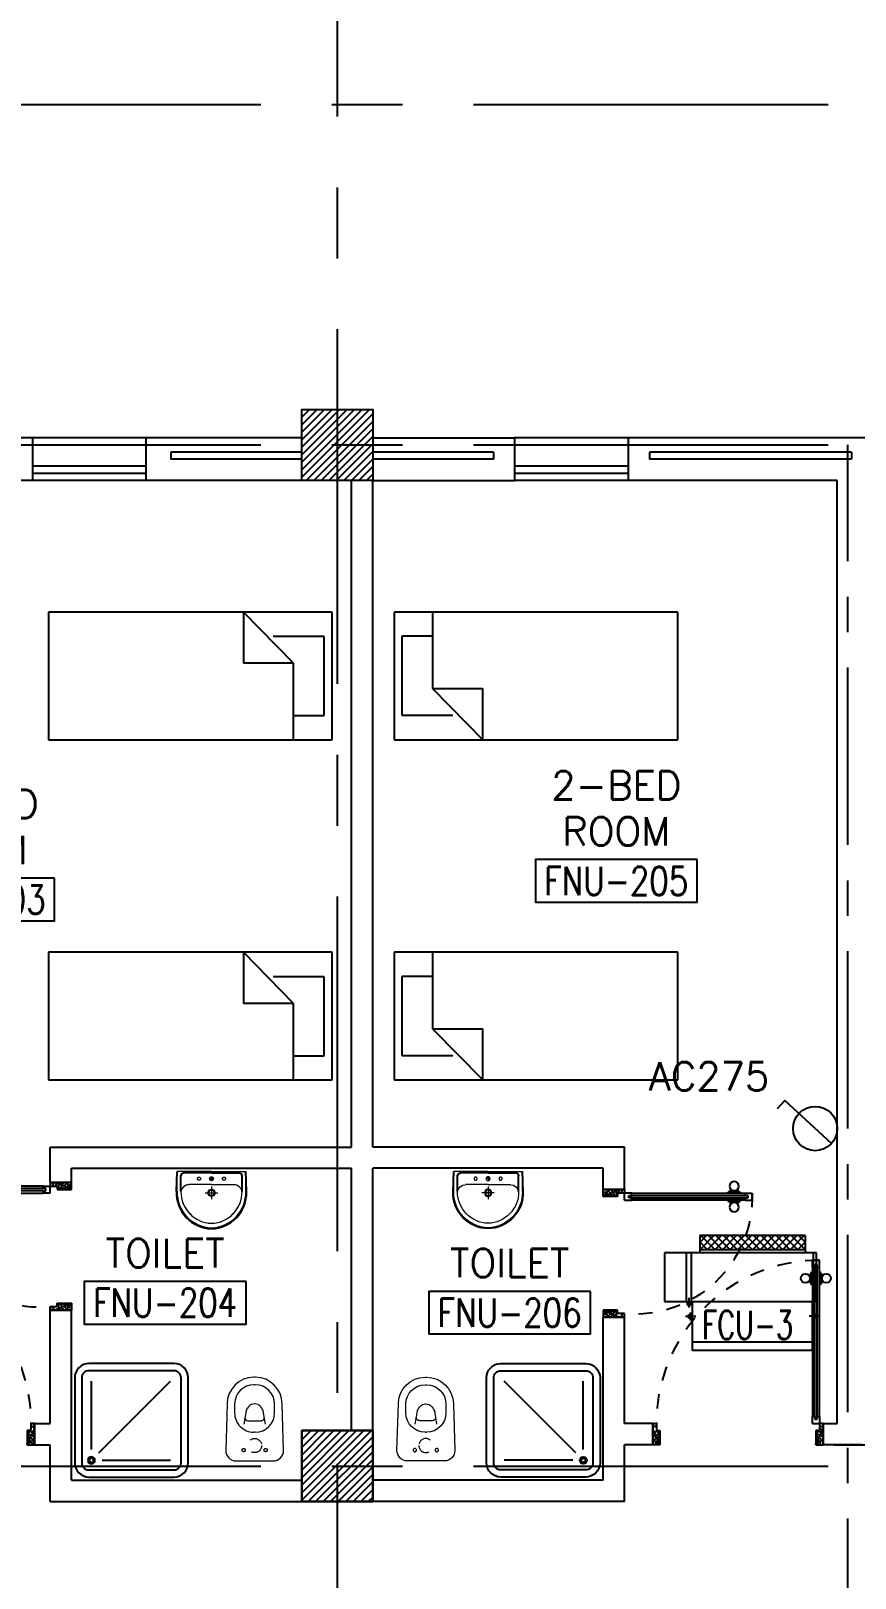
# Model space of a CAD drawing. Extents: x 88808.2 to 88899.2, y 39921.6 to 40001.1.
# Drawn here: x 88865.81 to 88871.62, y 39979.31 to 39990.22 of the extents above; entities that cross this region are included whole.
import ezdxf
from ezdxf.enums import TextEntityAlignment as Align

# ---------------------------------------------------------------- set-up
doc = ezdxf.new("R2010")
doc.units = 0
doc.header["$MEASUREMENT"] = 0
for name, pattern in [('CENTER', [2, 1.25, -0.25, 0.25, -0.25]), ('CENTERX2', [4, 2.5, -0.5, 0.5, -0.5]), ('DASHED', [0.75, 0.5, -0.25]), ('HIDDEN', [0.375, 0.25, -0.125]), ('HIDDEN2', [0.1875, 0.125, -0.0625])]:
    doc.linetypes.add(name, pattern=pattern)
doc.layers.get('0').update_dxf_attribs({"color": 11, "linetype": 'CONTINUOUS'})
for name, color, linetype in [('AXES', 11, 'CENTERX2'), ('AXES1', 11, 'CENTER'), ('COL', 11, 'CONTINUOUS'), ('DOOR', 11, 'CONTINUOUS'), ('E-SOCKETS', 4, 'CONTINUOUS'), ('FCU', 3, 'CONTINUOUS'), ('FIX', 11, 'CONTINUOUS'), ('FUR', 11, 'CONTINUOUS'), ('HAT', 11, 'CONTINUOUS'), ('INSUL', 11, 'CONTINUOUS'), ('RM-BOX', 11, 'CONTINUOUS'), ('RM-NAME', 11, 'CONTINUOUS'), ('RM-NO', 11, 'CONTINUOUS'), ('TEXTN', 2, 'CONTINUOUS'), ('WALL', 11, 'CONTINUOUS'), ('WIN', 11, 'CONTINUOUS')]:
    doc.layers.add(name, color=color, linetype=linetype)
doc.styles.add('ROMANS', font='ROMANS.shx', dxfattribs={"width": 0.6})

# ---------------------------------------------------------------- blocks, each defined once
blk = doc.blocks.new('RM1')
at = {"layer": 'RM-BOX'}
blk.add_lwpolyline([(570, -200), (-570, -200), (-570, -500), (570, -500)], close=True, dxfattribs=at)
at = {"layer": 'RM-NAME', "style": 'ROMANS'}
for tag, p in [('ROOMNAME1', (0, 324)), ('ROOMNAME2', (0, 0))]:
    blk.add_attdef(tag, text='', height=200, dxfattribs=at).set_placement(p, align=Align.MIDDLE)
at = {"layer": 'RM-NO', "style": 'ROMANS', "width": 0.8}
blk.add_attdef('ROOMNO', text='', height=200, dxfattribs=at).set_placement((0, -350), align=Align.MIDDLE)
blk = doc.blocks.new('AH20A')
at = {"layer": 'FUR'}
for p, q in [((0, 0.5), (0, -0.5)), ((1, 0.5), (0, 0.5)), ((0.1358, 0.5), (0.1358, -0.0987)), ((1, -0.5), (1, 0.5)), ((0.1358, 0.3112), (0.0277, 0.3112)), ((0.0277, 0.3112), (0.0277, -0.3087)), ((0.1358, -0.0987), (0.3125, -0.5)), ((0.1358, -0.0987), (0.3125, -0.0987)), ((0.3125, -0.5), (0.3125, -0.0987)), ((0.0277, -0.3087), (0.2076, -0.3087)), ((0, -0.5), (1, -0.5))]:
    blk.add_line(p, q, dxfattribs=at)
blk = doc.blocks.new('COL50')
at = {"layer": 'COL'}
blk.add_lwpolyline([(-250, 250), (-250, -250), (250, -250), (250, 250)], close=True, dxfattribs=at)
blk = doc.blocks.new('*X40')
at = {"color": 0}
for p, q in [((73379, 177112), (73857, 177590)), ((73379, 177165), (73804, 177590)), ((73379, 177218), (73751, 177590)), ((73379, 177271), (73698, 177590)), ((73379, 177324), (73645, 177590)), ((73379, 177377), (73592, 177590)), ((73379, 177430), (73539, 177590)), ((73379, 177483), (73486, 177590)), ((73379, 177536), (73433, 177590)), ((73410, 177090), (73879, 177559)), ((73463, 177090), (73879, 177506)), ((73516, 177090), (73879, 177453)), ((73569, 177090), (73879, 177400)), ((73622, 177090), (73879, 177347)), ((73675, 177090), (73879, 177294)), ((73728, 177090), (73879, 177241)), ((73781, 177090), (73879, 177188)), ((73834, 177090), (73879, 177134))]:
    blk.add_line(p, q, dxfattribs=at)
blk = doc.blocks.new('LAV1')
at = {"layer": 'FIX', "linetype": 'DASHED', "lineweight": 20, "ltscale": 0.05}
for p, q in [((0, 170), (0, 270)), ((0, 170), (0, 270)), ((50, 220), (-50, 220))]:
    blk.add_line(p, q, dxfattribs=at)
at = {"layer": 'FIX', "linetype": 'ByBlock', "ltscale": 0.3}
for p, q in [((-280, 210), (-275, 50)), ((-245, 210), (-245, 85)), ((245, 210), (245, 85)), ((280, 210), (275, 50)), ((0, 60), (-220, 60)), ((0, 60), (220, 60))]:
    blk.add_line(p, q, dxfattribs=at)
at = {"layer": 'FIX', "linetype": 'Continuous', "lineweight": 20}
for p, q in [((-275, 210), (-275, 50)), ((0, 155), (-181, 155)), ((0, 155), (181, 155)), ((275, 210), (275, 50)), ((0, 50), (-275, 50)), ((0, 50), (-252, 50)), ((0, 50), (275, 50)), ((0, 50), (252, 50))]:
    blk.add_line(p, q, dxfattribs=at)
at = {"layer": 'FIX', "lineweight": 20}
for p, q in [((16, 107), (-15, 107)), ((0, 92), (0, 123))]:
    blk.add_line(p, q, dxfattribs=at)
for centre, radius in [((0, 220), 29.5), ((0, 220), 22.5), ((0, 107), 15.5)]:
    blk.add_circle(centre, radius, dxfattribs=at)
at = {"layer": 'FIX', "linetype": 'HIDDEN', "lineweight": 20, "ltscale": 0.05}
for centre in [(-100, 107), (100, 107)]:
    blk.add_circle(centre, 12.4, dxfattribs=at)
at = {"layer": 'FIX', "linetype": 'ByBlock', "ltscale": 0.3}
for centre, radius, start, end in [((7, 220), 287, 91.3776, 182.0064), ((-7, 220), 287, 357.9936, 88.6224), ((-220, 85), 24.9, 179.7021, 269.9486), ((220, 85), 24.9, 270.0514, 0.2979)]:
    blk.add_arc(centre, radius, start, end, dxfattribs=at)
at = {"layer": 'FIX', "linetype": 'Continuous', "lineweight": 20}
for centre, radius, start, end in [((8, 217), 283, 91.6988, 181.351), ((-8, 217), 283, 358.649, 88.3012), ((8, 212), 253, 91.7328, 180.4884), ((-8, 212), 253, 359.5116, 88.2672), ((-179, 222), 66.9, 190.2006, 268.0786), ((179, 222), 66.9, 271.9214, 349.7994)]:
    blk.add_arc(centre, radius, start, end, dxfattribs=at)
blk = doc.blocks.new('DOOR90')
at = {"layer": 'DOOR', "linetype": 'ByBlock'}
for p, q in [((0, 0), (-150, 0)), ((-200, -25), (-1000, -25)), ((-200, -42), (-1000, -42)), ((-200, -58), (-1000, -58)), ((-1000, -75), (-200, -75))]:
    blk.add_line(p, q, dxfattribs=at)
at = {"layer": 'DOOR', "color": 0, "linetype": 'ByBlock'}
for p, q in [((-150, 0), (-150, -25)), ((-150, 0), (0, 0)), ((0, -50), (0, 0)), ((-1050, -25), (-1050, -75)), ((-1050, -75), (-1050, -25)), ((-1000, -25), (-1050, -25)), ((-1000, -75), (-1050, -75)), ((-1020, -42), (-1020, -58)), ((-1000, -42), (-1020, -42)), ((-1000, -58), (-1020, -58)), ((-1000, -25), (-1000, -42)), ((-1000, -58), (-1000, -75)), ((-968, -25), (-968, -18)), ((-878, -18), (-968, -18)), ((-968, -75), (-968, -82)), ((-878, -82), (-968, -82)), ((-955, -18), (-955, -9)), ((-955, -9), (-890, -9)), ((-955, -18), (-890, -18)), ((-955, -82), (-955, -91)), ((-955, -82), (-890, -82)), ((-955, -91), (-890, -91)), ((-890, -18), (-890, -9)), ((-890, -82), (-890, -91)), ((-878, -25), (-878, -18)), ((-878, -75), (-878, -82)), ((-200, -42), (-200, -25)), ((-200, -25), (-150, -25)), ((-180, -42), (-200, -42)), ((-200, -75), (-200, -58)), ((-200, -58), (-180, -58)), ((-150, -75), (-200, -75)), ((-180, -58), (-180, -42)), ((-150, -75), (-150, -25)), ((-150, -25), (-100, -25)), ((-100, -25), (-100, -50)), ((-100, -50), (0, -50)), ((-100, -850), (0, -850)), ((-100, -875), (-100, -850)), ((0, -850), (0, -900)), ((-150, -900), (-150, -875)), ((-150, -875), (-100, -875)), ((0, -900), (-150, -900)), ((-150, -900), (0, -900))]:
    blk.add_line(p, q, dxfattribs=at)
at = {"layer": 'DOOR', "color": 9, "linetype": 'ByBlock'}
for p, q in [((0, -50), (-114, 0)), ((0, -50), (-40, 0)), ((0, -50), (-100, -37)), ((0, -850), (-114, -900)), ((0, -850), (-100, -863)), ((0, -850), (-40, -900))]:
    blk.add_line(p, q, dxfattribs=at)
at = {"layer": 'DOOR', "color": 0, "linetype": 'ByBlock'}
for centre in [(-923, 24), (-923, -124)]:
    blk.add_circle(centre, 32.4, dxfattribs=at)
at = {"layer": 'DOOR', "color": 9, "linetype": 'ByBlock'}
for centre, radius, start, end in [((0, -50), 74.4, 137.7764, 180), ((0, -50), 54.4, 113.2074, 180), ((0, -50), 154, 161.1053, 166.2858), ((0, -50), 134, 158.1598, 169.28), ((0, -50), 114, 154.0838, 167.3774), ((0, -50), 94.4, 148.0182, 180), ((0, -50), 34.4, 90, 180), ((0, -50), 14.4, 90, 180), ((0, -850), 94.4, 180, 211.9818), ((0, -850), 74.4, 180, 222.2236), ((0, -850), 54.4, 180, 246.7926), ((0, -850), 34.4, 180, 270), ((0, -850), 14.4, 180, 270), ((0, -850), 154, 193.7142, 198.8947), ((0, -850), 134, 190.72, 201.8402)]:
    blk.add_arc(centre, radius, start, end, dxfattribs=at)
at = {"layer": 'DOOR', "linetype": 'HIDDEN', "ltscale": 0.5}
blk.add_arc((-222, -50), 828, 178.2701, 275.003, dxfattribs=at)
blk = doc.blocks.new('*X41')
at = {"color": 0}
for p, q in [((73379, 169899), (73870, 170390)), ((73379, 169952), (73817, 170390)), ((73379, 170005), (73764, 170390)), ((73379, 170058), (73711, 170390)), ((73379, 170111), (73658, 170390)), ((73379, 170164), (73604, 170390)), ((73379, 170217), (73551, 170390)), ((73379, 170271), (73498, 170390)), ((73379, 170324), (73445, 170390)), ((73379, 170377), (73392, 170390)), ((73423, 169890), (73879, 170346)), ((73476, 169890), (73879, 170293)), ((73529, 169890), (73879, 170240)), ((73582, 169890), (73879, 170187)), ((73635, 169890), (73879, 170134)), ((73688, 169890), (73879, 170081)), ((73741, 169890), (73879, 170028)), ((73794, 169890), (73879, 169975)), ((73847, 169890), (73879, 169922))]:
    blk.add_line(p, q, dxfattribs=at)
blk = doc.blocks.new('WC1')
at = {"layer": 'FIX', "lineweight": 20}
for p, q in [((-210, 204), (-538, 194)), ((-475, 141), (-538, 141)), ((-727, 5), (-727, -5)), ((-674, 5), (-674, -5)), ((-534, 24), (-540, 0)), ((-540, 0), (-534, -24)), ((-395, 76), (-490, 60)), ((-339, 5), (-339, -5)), ((-490, -60), (-395, -76)), ((-538, -141), (-475, -141)), ((-538, -194), (-210, -204))]:
    blk.add_line(p, q, dxfattribs=at)
at = {"layer": 'FIX', "linetype": 'Continuous', "lineweight": 20}
blk.add_line((-420, -47), (-420, 45), dxfattribs=at)
at = {"layer": 'FIX', "lineweight": 20}
blk.add_lwpolyline([(-213, -204), (-210, -204, 0.414214), (-137, -131), (-137, 0), (-137, 131, 0.414214), (-210, 204)], format="xyb", dxfattribs=at)
at = {"layer": 'FIX', "linetype": 'HIDDEN2', "lineweight": 20, "ltscale": 0.3}
blk.add_circle((-245, 0), 49.8, dxfattribs=at)
at = {"layer": 'FIX', "linetype": 'HIDDEN', "lineweight": 20, "ltscale": 0.05}
for centre in [(-213, 78), (-213, -77)]:
    blk.add_circle(centre, 11.6, dxfattribs=at)
at = {"layer": 'FIX', "lineweight": 20}
for centre, radius, start, end in [((-538, 5), 189, 90, 180), ((-538, 5), 136, 90, 180), ((-475, 5), 136, 360, 90), ((-473, -7), 68.2, 128.9242, 152.8468), ((-464, -18), 82, 108.496, 128.9242), ((-538, -5), 189, 180, 270), ((-538, -5), 136, 180, 270), ((-473, 7), 68.2, 207.1532, 231.0758), ((-464, 18), 82, 231.0758, 251.504), ((-475, -5), 136, 270, 0)]:
    blk.add_arc(centre, radius, start, end, dxfattribs=at)
at = {"layer": 'FIX', "linetype": 'Continuous', "lineweight": 20}
for centre, start, end in [((-443, 46), 357.6662, 91.6121), ((-442, -46), 268.3879, 2.3338)]:
    blk.add_arc(centre, 22.3, start, end, dxfattribs=at)
blk = doc.blocks.new('DOOR100')
at = {"layer": 'DOOR', "color": 0, "linetype": 'ByBlock'}
for p, q in [((-92, 1206), (-92, 1141)), ((-83, 1206), (-92, 1206)), ((-83, 1129), (-83, 1219)), ((-76, 1219), (-83, 1219)), ((-83, 1206), (-83, 1141)), ((-76, 1251), (-76, 1301)), ((-76, 1301), (-26, 1301)), ((-26, 1301), (-76, 1301)), ((-59, 1251), (-76, 1251)), ((-59, 1251), (-59, 1271)), ((-43, 1271), (-59, 1271)), ((-43, 1251), (-43, 1271)), ((-26, 1251), (-43, 1251)), ((-26, 1251), (-26, 1301)), ((-26, 1219), (-19, 1219)), ((-19, 1129), (-19, 1219)), ((-19, 1206), (-19, 1141)), ((-19, 1206), (-10, 1206)), ((-10, 1206), (-10, 1141)), ((-83, 1141), (-92, 1141)), ((-76, 1129), (-83, 1129)), ((-26, 1129), (-19, 1129)), ((-19, 1141), (-10, 1141)), ((-1201, 0), (-1201, 150)), ((-1201, 150), (-1176, 150)), ((-1201, 150), (-1201, 0)), ((-1176, 150), (-1176, 100)), ((-76, 200), (-59, 200)), ((-76, 150), (-76, 200)), ((-76, 150), (-26, 150)), ((-59, 200), (-59, 180)), ((-59, 180), (-43, 180)), ((-43, 200), (-26, 200)), ((-43, 180), (-43, 200)), ((-26, 200), (-26, 150)), ((-1, 150), (-26, 150)), ((-26, 150), (-26, 100)), ((-1, 150), (-1, 0)), ((-1151, 0), (-1201, 0)), ((-1176, 100), (-1151, 100)), ((-1151, 100), (-1151, 0)), ((-51, 100), (-51, 0)), ((-26, 100), (-51, 100)), ((-51, 0), (-1, 0))]:
    blk.add_line(p, q, dxfattribs=at)
at = {"layer": 'DOOR', "linetype": 'ByBlock'}
for p, q in [((-76, 1251), (-76, 200)), ((-59, 200), (-59, 1251)), ((-43, 200), (-43, 1251)), ((-26, 200), (-26, 1251))]:
    blk.add_line(p, q, dxfattribs=at)
at = {"layer": 'DOOR', "color": 9, "linetype": 'ByBlock'}
for p, q in [((-1151, 0), (-1201, 114)), ((-51, 0), (-1, 114)), ((-1151, 0), (-1201, 40)), ((-1151, 0), (-1164, 100)), ((-51, 0), (-38, 100)), ((-51, 0), (-1, 40))]:
    blk.add_line(p, q, dxfattribs=at)
at = {"layer": 'DOOR', "color": 0, "linetype": 'ByBlock'}
for centre in [(-125, 1174), (22, 1174)]:
    blk.add_circle(centre, 32.4, dxfattribs=at)
at = {"layer": 'DOOR', "linetype": 'HIDDEN', "ltscale": 0.5}
blk.add_arc((-27, 152), 1149, 89.961, 180.0931, dxfattribs=at)
at = {"layer": 'DOOR', "color": 9, "linetype": 'ByBlock'}
for centre, radius, start, end in [((-1151, 0), 154, 103.7142, 108.8947), ((-1151, 0), 134, 100.72, 111.8402), ((-51, 0), 134, 68.1598, 79.28), ((-51, 0), 114, 64.0838, 77.3774), ((-51, 0), 154, 71.1053, 76.2858), ((-1151, 0), 94.4, 90, 121.9818), ((-1151, 0), 74.4, 90, 132.2236), ((-1151, 0), 54.4, 90, 156.7926), ((-1151, 0), 34.4, 90, 180), ((-1151, 0), 14.4, 90, 180), ((-51, 0), 94.4, 58.0182, 90), ((-51, 0), 74.4, 47.7764, 90), ((-51, 0), 54.4, 23.2074, 90), ((-51, 0), 34.4, 0, 90), ((-51, 0), 14.4, 0, 90)]:
    blk.add_arc(centre, radius, start, end, dxfattribs=at)
blk = doc.blocks.new('SHR1')
at = {"layer": 'FIX'}
for p, q in [((-196, 196), (-700, 700)), ((-143, 218), (-143, 700)), ((-218, 143), (-700, 143))]:
    blk.add_line(p, q, dxfattribs=at)
for points in [[(-825, 125), (-825, 725, -0.414214), (-725, 825), (-125, 825, -0.414214), (-25, 725), (-25, 125, -0.414214), (-125, 25), (-725, 25, -0.414214)], [(-775, 125), (-775, 725, -0.414214), (-725, 775), (-125, 775, -0.414214), (-75, 725), (-75, 125, -0.414214), (-125, 75), (-725, 75, -0.414214)]]:
    blk.add_lwpolyline(points, format="xyb", close=True, dxfattribs=at)
for radius in [25, 15]:
    blk.add_circle((-143, 143), radius, dxfattribs=at)
blk = doc.blocks.new('*X191')
at = {"color": 0}
for p, q in [((16890, -2467), (16943, -2414)), ((16890, -2520), (16990, -2420)), ((16990, -2565), (16890, -2465)), ((16890, -2573), (16990, -2473)), ((16990, -2512), (16892, -2414)), ((16990, -2459), (16945, -2414)), ((16990, -2619), (16890, -2519)), ((16890, -2626), (16990, -2526)), ((16990, -2672), (16890, -2572)), ((16890, -2679), (16990, -2579)), ((16990, -2725), (16890, -2625)), ((16890, -2732), (16990, -2632)), ((16990, -2778), (16890, -2678)), ((16890, -2785), (16990, -2685)), ((16990, -2831), (16890, -2731)), ((16890, -2838), (16990, -2738)), ((16990, -2884), (16890, -2784)), ((16890, -2891), (16990, -2791)), ((16990, -2937), (16890, -2837)), ((16890, -2944), (16990, -2844)), ((16990, -2990), (16890, -2890)), ((16890, -2997), (16990, -2897)), ((16990, -3043), (16890, -2943)), ((16890, -3050), (16990, -2950)), ((16990, -3096), (16890, -2996)), ((16890, -3103), (16990, -3003)), ((16990, -3149), (16890, -3049)), ((16944, -3155), (16890, -3102)), ((16892, -3155), (16990, -3056)), ((16945, -3155), (16990, -3109))]:
    blk.add_line(p, q, dxfattribs=at)

msp = doc.modelspace()

# ---------------------------------------------------------------- linework, layer by layer
at = {"layer": 'AXES'}
for p, q in [((88867.9703, 39921.6153), (88867.9703, 40000.4279)), ((88808.9303, 39989.6996), (88876.9703, 39989.6996)), ((88808.9303, 39987.2996), (88876.9703, 39987.2996)), ((88808.9303, 39980.0996), (88876.9703, 39980.0996))]:
    msp.add_line(p, q, dxfattribs=at)
at = {"layer": 'AXES1'}
msp.add_line((88871.5703, 39928.4796), (88871.5703, 39987.2996), dxfattribs=at)
at = {"layer": 'COL'}
msp.add_lwpolyline([(88867.7203, 39987.0496), (88867.7203, 39987.5496), (88868.2203, 39987.5496), (88868.2203, 39987.0496)], close=True, dxfattribs=at)
at = {"layer": 'E-SOCKETS'}
for p, q in [((88871.1255, 39982.6784), (88871.071, 39982.6199)), ((88871.4534, 39982.3733), (88871.1255, 39982.6784))]:
    msp.add_line(p, q, dxfattribs=at)
msp.add_circle((88871.339, 39982.4797), 0.1562, dxfattribs=at)
at = {"layer": 'FCU', "color": 3}
for p, q in [((88871.2682, 39981.7251), (88870.5269, 39981.7251)), ((88870.5269, 39981.7251), (88870.5269, 39981.6029)), ((88871.2682, 39981.7251), (88871.2682, 39981.6029)), ((88870.4284, 39981.6029), (88870.276, 39981.6029)), ((88870.276, 39981.6029), (88870.276, 39981.26)), ((88870.4671, 39981.26), (88870.4671, 39981.6029)), ((88871.2682, 39981.6251), (88870.5269, 39981.6251)), ((88871.328, 39981.26), (88871.328, 39981.6029)), ((88870.4499, 39981.2189), (88870.4499, 39981.2872)), ((88870.276, 39981.26), (88870.4284, 39981.26)), ((88870.4399, 39981.235), (88870.4399, 39981.26)), ((88870.4399, 39981.235), (88870.4599, 39981.235)), ((88870.4453, 39981.166), (88870.4753, 39981.166)), ((88870.4453, 39981.146), (88870.4453, 39981.166)), ((88870.4599, 39981.235), (88870.4599, 39981.26)), ((88870.4603, 39981.1262), (88870.4603, 39981.183)), ((88871.3498, 39981.166), (88871.3198, 39981.166)), ((88871.3348, 39981.1353), (88871.3348, 39981.183)), ((88871.3498, 39981.146), (88871.3498, 39981.166)), ((88870.4254, 39981.156), (88870.4981, 39981.156)), ((88870.4453, 39981.146), (88870.4753, 39981.146)), ((88871.3697, 39981.156), (88871.297, 39981.156)), ((88871.3498, 39981.146), (88871.3198, 39981.146)), ((88871.3348, 39981.1105), (88871.3198, 39981.1105)), ((88871.3348, 39981.0555), (88871.3198, 39981.0555)), ((88871.3348, 39981.0555), (88871.3348, 39981.1105)), ((88871.3198, 39980.9742), (88870.4753, 39980.9742))]:
    msp.add_line(p, q, dxfattribs=at)
at = {"layer": 'FCU', "color": 6}
for p, q in [((88870.4284, 39981.6029), (88870.4284, 39981.26)), ((88871.3484, 39981.6029), (88870.4284, 39981.6029)), ((88871.3484, 39981.26), (88871.3484, 39981.6029)), ((88870.4284, 39981.26), (88871.3484, 39981.26)), ((88870.4753, 39980.9139), (88870.4753, 39981.26)), ((88871.3198, 39980.9139), (88871.3198, 39981.26)), ((88871.3198, 39980.9139), (88870.4753, 39980.9139))]:
    msp.add_line(p, q, dxfattribs=at)
at = {"layer": 'FIX', "color": 32, "linetype": 'ByBlock', "ltscale": 0.3}
for p, q in [((88866.8364, 39982.0358), (88866.8408, 39982.1766)), ((88866.8672, 39982.0358), (88866.8672, 39982.1458)), ((88867.0828, 39982.1678), (88866.889, 39982.1678)), ((88867.0828, 39982.1678), (88867.2765, 39982.1678)), ((88867.2984, 39982.0358), (88867.2984, 39982.1458)), ((88867.3292, 39982.0358), (88867.3248, 39982.1766))]:
    msp.add_line(p, q, dxfattribs=at)
at = {"layer": 'FIX', "linetype": 'Continuous', "lineweight": 20}
for p, q in [((88867.0828, 39982.1766), (88866.8408, 39982.1766)), ((88866.8408, 39982.0358), (88866.8408, 39982.1766)), ((88867.0828, 39982.1766), (88866.8606, 39982.1766)), ((88867.0828, 39982.1766), (88867.3049, 39982.1766)), ((88867.0828, 39982.1766), (88867.3248, 39982.1766)), ((88867.3248, 39982.0358), (88867.3248, 39982.1766)), ((88867.0828, 39982.0842), (88866.9231, 39982.0842)), ((88867.0828, 39982.0842), (88867.2424, 39982.0842))]:
    msp.add_line(p, q, dxfattribs=at)
at = {"layer": 'FIX', "color": 32, "lineweight": 20}
for p, q in [((88867.0828, 39982.1396), (88867.0828, 39982.1123)), ((88867.069, 39982.126), (88867.0964, 39982.126))]:
    msp.add_line(p, q, dxfattribs=at)
at = {"layer": 'FIX', "color": 32, "linetype": 'DASHED', "lineweight": 20, "ltscale": 0.05}
for p, q in [((88867.0832, 39982.071), (88867.0832, 39981.983)), ((88867.0832, 39982.071), (88867.0832, 39981.983)), ((88867.0392, 39982.027), (88867.1272, 39982.027))]:
    msp.add_line(p, q, dxfattribs=at)
at = {"layer": 'FIX', "lineweight": 20}
for centre, radius in [((88867.0828, 39982.126), 0.0137), ((88867.0832, 39982.027), 0.026), ((88867.0832, 39982.027), 0.0198)]:
    msp.add_circle(centre, radius, dxfattribs=at)
at = {"layer": 'FIX', "color": 32, "linetype": 'HIDDEN', "lineweight": 20, "ltscale": 0.05}
for centre in [(88866.9948, 39982.126), (88867.1708, 39982.126)]:
    msp.add_circle(centre, 0.0109, dxfattribs=at)
at = {"layer": 'FIX', "color": 32, "linetype": 'ByBlock', "ltscale": 0.3}
for centre, radius, start, end in [((88866.889, 39982.1459), 0.0219, 90.05139, 180.29786), ((88867.2765, 39982.1459), 0.0219, 359.70214, 89.94861), ((88867.0888, 39982.0269), 0.2526, 177.99359, 268.62235), ((88867.0767, 39982.0269), 0.2526, 271.37765, 2.00641)]:
    msp.add_arc(centre, radius, start, end, dxfattribs=at)
at = {"layer": 'FIX', "linetype": 'Continuous', "lineweight": 20}
for centre, radius, start, end in [((88867.0901, 39982.0299), 0.2494, 178.64903, 268.3012), ((88867.0895, 39982.0336), 0.2223, 179.51158, 268.26719), ((88866.9251, 39982.0253), 0.0589, 91.92137, 169.79944), ((88867.0754, 39982.0299), 0.2494, 271.6988, 1.35097), ((88867.076, 39982.0336), 0.2223, 271.73281, 0.48842), ((88867.2404, 39982.0253), 0.0589, 10.20056, 88.07863)]:
    msp.add_arc(centre, radius, start, end, dxfattribs=at)
at = {"layer": 'INSUL'}
for p, q in [((88867.7203, 39987.2496), (88866.7957, 39987.2496)), ((88866.7957, 39987.2496), (88866.7957, 39987.1996)), ((88867.7203, 39987.1996), (88866.7957, 39987.1996)), ((88869.0703, 39987.2496), (88868.2203, 39987.2496)), ((88869.0703, 39987.1996), (88868.2203, 39987.1996)), ((88869.0703, 39987.2496), (88869.0703, 39987.1996)), ((88870.1703, 39987.2496), (88870.1703, 39987.1996)), ((88871.5953, 39987.2496), (88870.1703, 39987.2496)), ((88871.5953, 39987.1996), (88870.1703, 39987.1996)), ((88871.5953, 39987.2496), (88871.5953, 39987.1996))]:
    msp.add_line(p, q, dxfattribs=at)
at = {"layer": 'WALL'}
for p, q in [((88865.8203, 39987.3496), (88862.9703, 39987.3496)), ((88865.8203, 39987.3496), (88865.8203, 39987.0496)), ((88867.7203, 39987.3496), (88866.6203, 39987.3496)), ((88866.6203, 39987.3496), (88866.6203, 39987.0496)), ((88868.2203, 39987.3496), (88869.2203, 39987.3496)), ((88869.2203, 39987.3496), (88869.2203, 39987.0496)), ((88870.0203, 39987.3496), (88870.0203, 39987.0496)), ((88871.7453, 39987.3496), (88870.0203, 39987.3496)), ((88865.8203, 39987.0496), (88864.5328, 39987.0496)), ((88867.7203, 39987.0496), (88866.6203, 39987.0496)), ((88868.0703, 39982.3496), (88868.0703, 39987.0496)), ((88868.2203, 39987.0496), (88869.2203, 39987.0496)), ((88868.2203, 39982.3496), (88868.2203, 39987.0496)), ((88871.4953, 39987.0496), (88870.0203, 39987.0496)), ((88871.4953, 39980.3996), (88871.4953, 39987.0496)), ((88865.9453, 39982.0996), (88865.9453, 39982.3496)), ((88869.9953, 39982.0496), (88869.9953, 39982.3496)), ((88866.0953, 39982.0996), (88866.0953, 39982.1996)), ((88868.0703, 39980.3496), (88868.0703, 39982.1996)), ((88868.2203, 39980.3496), (88868.2203, 39982.1996)), ((88869.8453, 39982.0496), (88869.8453, 39982.1996)), ((88865.9453, 39980.3996), (88865.9453, 39981.1996)), ((88866.0953, 39979.9996), (88866.0953, 39981.1996)), ((88869.8453, 39979.9996), (88869.8453, 39981.1496)), ((88869.9953, 39980.3996), (88869.9953, 39981.1496)), ((88865.8333, 39980.2496), (88865.8333, 39980.3996)), ((88865.8333, 39980.3996), (88865.9453, 39980.3996)), ((88870.1953, 39980.3996), (88869.9953, 39980.3996)), ((88870.1953, 39980.2496), (88870.1953, 39980.3996)), ((88871.3953, 39980.2496), (88871.3953, 39980.3996)), ((88865.8333, 39980.2496), (88865.9453, 39980.2496)), ((88865.9453, 39979.8496), (88865.9453, 39980.2496)), ((88869.9953, 39979.8496), (88869.9953, 39980.2496)), ((88870.1953, 39980.2496), (88869.9953, 39980.2496)), ((88865.9453, 39979.8496), (88867.7203, 39979.8496)), ((88869.9953, 39979.8496), (88868.2203, 39979.8496))]:
    msp.add_line(p, q, dxfattribs=at)
at = {"layer": 'WALL', "linetype": 'ByBlock'}
for p, q in [((88865.9453, 39982.3496), (88868.0703, 39982.3496)), ((88869.9953, 39982.3496), (88868.2203, 39982.3496)), ((88866.0953, 39982.1996), (88868.0703, 39982.1996)), ((88869.8453, 39982.1996), (88868.2203, 39982.1996)), ((88865.9453, 39982.0996), (88866.0953, 39982.0996)), ((88869.9953, 39982.0496), (88869.8453, 39982.0496)), ((88865.9453, 39981.1996), (88866.0953, 39981.1996)), ((88869.9953, 39981.1496), (88869.8453, 39981.1496)), ((88871.3953, 39980.3996), (88871.4953, 39980.3996)), ((88871.6703, 39980.2496), (88871.3953, 39980.2496)), ((88871.4703, 39980.2496), (88871.7453, 39980.2496)), ((88866.0953, 39979.9996), (88867.7203, 39979.9996)), ((88869.8453, 39979.9996), (88868.2203, 39979.9996))]:
    msp.add_line(p, q, dxfattribs=at)
at = {"layer": 'WIN'}
for p, q in [((88866.6203, 39987.3496), (88865.8203, 39987.3496)), ((88870.0203, 39987.3496), (88869.2203, 39987.3496)), ((88866.6203, 39987.1496), (88865.8203, 39987.1496)), ((88866.6203, 39987.0996), (88865.8203, 39987.0996)), ((88866.6203, 39987.0496), (88865.8203, 39987.0496)), ((88870.0203, 39987.1496), (88869.2203, 39987.1496)), ((88870.0203, 39987.0996), (88869.2203, 39987.0996)), ((88870.0203, 39987.0496), (88869.2203, 39987.0496))]:
    msp.add_line(p, q, dxfattribs=at)

# ---------------------------------------------------------------- block references
at = {"layer": 'COL', "xscale": -0.001, "yscale": 0.001, "zscale": 0.001, "rotation": 180}
for p in [(88867.9703, 39987.2996), (88867.9703, 39987.2996), (88867.9703, 39980.0996), (88867.9703, 39980.0996)]:
    msp.add_blockref('COL50', p, dxfattribs=at)
at = {"layer": 'COL', "xscale": 0.001, "yscale": 0.001, "zscale": 0.001}
msp.add_blockref('COL50', (88867.9703, 39980.0996), dxfattribs=at)
at = {"layer": 'DOOR', "color": 0, "linetype": 'ByBlock', "yscale": 0.001, "zscale": 0.001}
for name, p, xscale in [('DOOR90', (88866.0953, 39982.0996), 0.001), ('DOOR90', (88869.8453, 39982.0496), -0.001), ('DOOR100', (88864.6333, 39980.2496), -0.001), ('DOOR100', (88871.3953, 39980.2496), 0.001)]:
    msp.add_blockref(name, p, dxfattribs=dict(at, xscale=xscale))
at = {"layer": 'FCU', "color": 11, "xscale": 0.001000002026557922, "yscale": 0.001000002026557922, "zscale": 0.001, "rotation": 90}
msp.add_blockref('*X191', (88868.1133, 39964.7346), dxfattribs=at)
at = {"layer": 'FIX'}
for name, p, xscale, yscale, zscale, rotation in [('AH20A', (88867.9326, 39985.6715), 2, 0.9, 2, 180), ('AH20A', (88867.9326, 39983.2727), 2, 0.9, 2, 180), ('LAV1', (88867.0828, 39982.2206), 0.0008799999999973807, 0.0008800000000046567, 0.0008800000000000001, 180), ('LAV1', (88869.0328, 39982.2206), -0.0008799999999973807, 0.0008800000000046567, 0.0008800000000000001, 180), ('WC1', (88867.3868, 39979.9996), 0.001, 0.001, 0.001, 270), ('WC1', (88868.5944, 39979.9996), -0.001, 0.001, 0.001, 90)]:
    msp.add_blockref(name, p, dxfattribs=dict(at, xscale=xscale, yscale=yscale, zscale=zscale, rotation=rotation))
at = {"layer": 'FIX', "xscale": 2, "yscale": 0.9, "zscale": 2}
for p in [(88868.3699, 39985.6715), (88868.3699, 39983.2727)]:
    msp.add_blockref('AH20A', p, dxfattribs=at)
at = {"layer": 'HAT', "xscale": 0.001, "yscale": 0.001, "zscale": 0.001}
for name in ['*X40', '*X41']:
    msp.add_blockref(name, (88794.341, 39809.9598), dxfattribs=at)
at = {"layer": 'RM-NO', "xscale": 0.001, "yscale": 0.001, "zscale": 0.001}
for p, values in [((88869.9368, 39984.5758), {'ROOMNO': 'FNU-205', 'ROOMNAME2': 'ROOM', 'ROOMNAME1': '2-BED'}), ((88865.4062, 39984.4445), {'ROOMNO': 'FNU-203', 'ROOMNAME2': 'ROOM', 'ROOMNAME1': '2-BED'}), ((88866.7562, 39981.6011), {'ROOMNO': 'FNU-204', 'ROOMNAME2': 'TOILET'}), ((88869.1851, 39981.5314), {'ROOMNO': 'FNU-206', 'ROOMNAME2': 'TOILET'})]:
    msp.add_blockref('RM1', p, dxfattribs=at).add_auto_attribs(values)
at = {"layer": 'WALL', "yscale": 0.001, "zscale": 0.001}
for p, xscale in [((88866.0933, 39979.9976), -0.001), ((88869.8473, 39979.9976), 0.001)]:
    msp.add_blockref('SHR1', p, dxfattribs=dict(at, xscale=xscale))

# ---------------------------------------------------------------- texts
at = {"layer": 'E-SOCKETS', "style": 'ROMANS'}
msp.add_text('AC275', height=0.2, dxfattribs=at).set_placement((88870.1671, 39982.7488))
at = {"layer": 'TEXTN', "style": 'ROMANS', "width": 0.7}
msp.add_text('FCU-3', height=0.2, dxfattribs=at).set_placement((88870.5413, 39980.9956))

doc.saveas('drawing.dxf')
